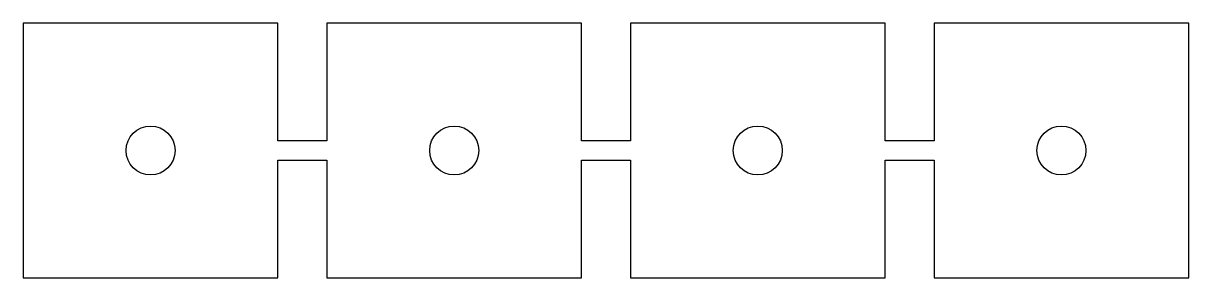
# Model space of a CAD drawing. Header units: millimetres. Extents: x -119 to 0, y 0 to 26.
import ezdxf

# ---------------------------------------------------------------- set-up
doc = ezdxf.new("R2010")
doc.units = ezdxf.units.MM
doc.layers.get('0').update_dxf_attribs({"linetype": 'CONTINUOUS'})

msp = doc.modelspace()

# ---------------------------------------------------------------- linework, layer by layer
msp.add_lwpolyline([(-31, 12), (-26, 12), (-26, 0), (0, 0), (0, 26), (-26, 26), (-26, 14), (-31, 14), (-31, 26), (-57, 26), (-57, 14), (-62, 14), (-62, 26), (-88, 26), (-88, 14), (-93, 14), (-93, 26), (-119, 26), (-119, 0), (-93, 0), (-93, 12), (-88, 12), (-88, 0), (-62, 0), (-62, 12), (-57, 12), (-57, 0), (-31, 0)], close=True)
for centre in [(-106, 13), (-75, 13), (-44, 13), (-13, 13)]:
    msp.add_circle(centre, 2.5)

doc.saveas('drawing.dxf')
